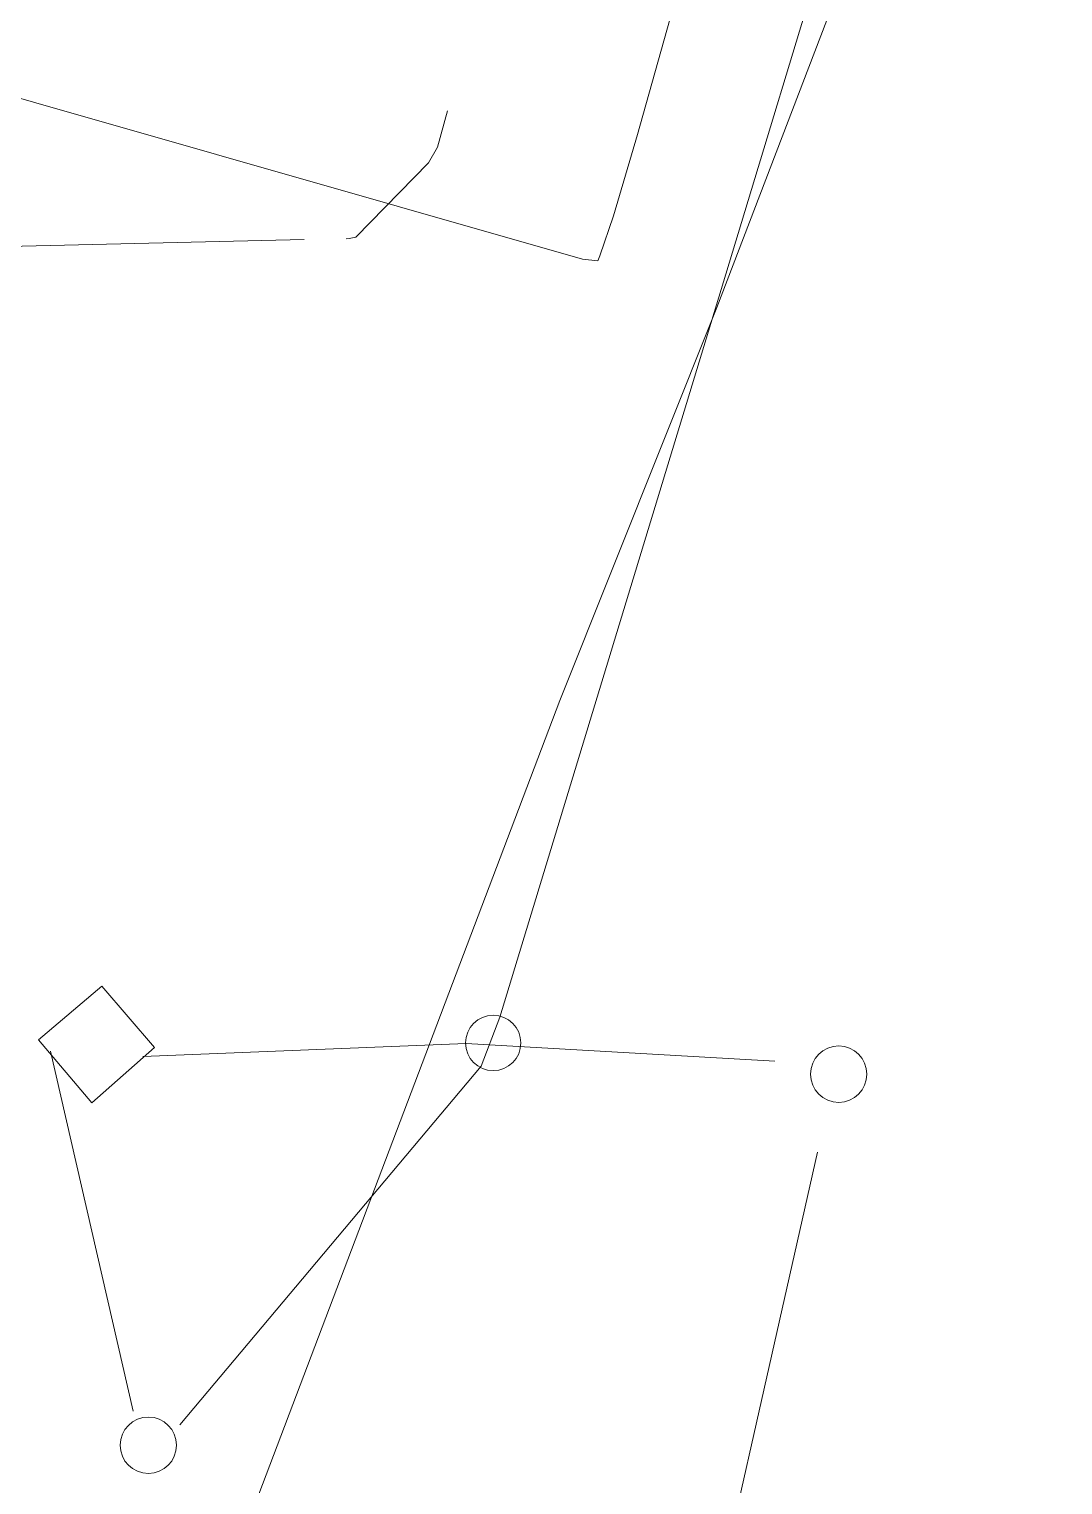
# Model space of a CAD drawing. Header units: metres. Extents: x 3 to 509016, y 4 to 6969473.
# Drawn here: x 507919 to 507931.21, y 6967164.37 to 6967181.57 of the extents above; entities that cross this region are included whole.
import ezdxf

# ---------------------------------------------------------------- set-up
doc = ezdxf.new("R2010")
doc.units = ezdxf.units.M
for name, color, linetype, lineweight in [('D_FEAT', 252, 'EXIST_SWD', 0), ('D_UG_PIPES', 252, 'EXIST_SWD', 0), ('E_UG_LINES', 252, 'EXISTING_ELECTRICITY_UG', 0), ('S_UG_PIPES', 252, 'EXIST_SEWER', 0)]:
    doc.layers.add(name, color=color, linetype=linetype, lineweight=lineweight)
doc.layers.add('XREF', color=7, linetype='Continuous')
doc.styles.get("Standard").update_dxf_attribs({"font": 'ARIALN.TTF'})
doc.linetypes.add('EXIST_SEWER', pattern='A,5,-2.5,5,-2,["S",Standard,S=2.5,R=0,X=0,Y=-1.25],-3.5,5,-2.5,5,-2.5', length=33)
doc.linetypes.add('EXIST_SWD', pattern='A,5,-2.5,5,-2,["SWD",Standard,S=2.5,R=0,X=0,Y=-1.25],-8,5,-2.5,5,-2.5', length=37.5)
doc.linetypes.add('EXISTING_ELECTRICITY_UG', pattern='A,2,-2,2,-2,2,-2,["E-UG",Standard,S=2.5,R=0,X=0,Y=-1.25],-9.15,2,-2,2,-2', length=29.15)

# ---------------------------------------------------------------- blocks, each defined once
blk = doc.blocks.new('XE_SURVEY')
at = {"layer": 'D_FEAT', "flags": 128}
blk.add_lwpolyline([(507920.481, 6967169.537), (507919.74, 6967168.885), (507919.11, 6967169.628), (507919.857, 6967170.262), (507920.481, 6967169.537)], dxfattribs=at)
at = {"layer": 'D_FEAT'}
for centre, radius in [((507924.482, 6967169.592), 0.327), ((507928.565, 6967169.223), 0.333), ((507920.407, 6967164.84), 0.333)]:
    blk.add_circle(centre, radius, dxfattribs=at)
at = {"layer": 'D_UG_PIPES', "flags": 128}
for points in [[(507916.46, 6967181.923), (507916.715, 6967181.461), (507916.783, 6967181.37), (507916.882, 6967181.321), (507925.536, 6967178.848), (507925.719, 6967178.831), (507925.744, 6967178.89), (507925.905, 6967179.362), (507926.186, 6967180.322), (507928.308, 6967187.857), (507928.657, 6967188.433), (507929.55, 6967187.983)], [(507920.779, 6967165.08), (507924.341, 6967169.317), (507924.562, 6967169.895), (507927.231, 6967178.672), (507929.792, 6967187.118)], [(507920.341, 6967169.43), (507924.162, 6967169.585), (507927.809, 6967169.378)], [(507920.226, 6967165.242), (507919.249, 6967169.495)], [(507928.316, 6967168.301), (507926.664, 6967160.985)]]:
    blk.add_lwpolyline(points, dxfattribs=at)
at = {"layer": 'E_UG_LINES', "flags": 128}
blk.add_lwpolyline([(507932.968, 6967191.309), (507930.258, 6967186.186), (507930.314, 6967185.001), (507929.216, 6967183.742), (507928.018, 6967180.612), (507927.124, 6967178.277), (507925.27, 6967173.635), (507920.661, 6967161.489)], dxfattribs=at)
at = {"layer": 'S_UG_PIPES', "flags": 128}
for points in [[(507923.942, 6967180.601), (507923.824, 6967180.172), (507923.719, 6967179.989), (507922.859, 6967179.11), (507922.78, 6967179.092), (507922.746, 6967179.091)], [(507922.247, 6967179.08), (507920.247, 6967179.033), (507914.749, 6967178.903), (507914.249, 6967178.892), (507913.718, 6967178.886), (507912.939, 6967178.881), (507912.604, 6967178.831), (507912.552, 6967178.678)]]:
    blk.add_lwpolyline(points, dxfattribs=at)

msp = doc.modelspace()

# ---------------------------------------------------------------- block references
msp.add_blockref('XE_SURVEY', (0, 0))
at = {"layer": 'XREF'}
msp.add_blockref('XE_SURVEY', (0, 0), dxfattribs=at)

doc.saveas('drawing.dxf')
